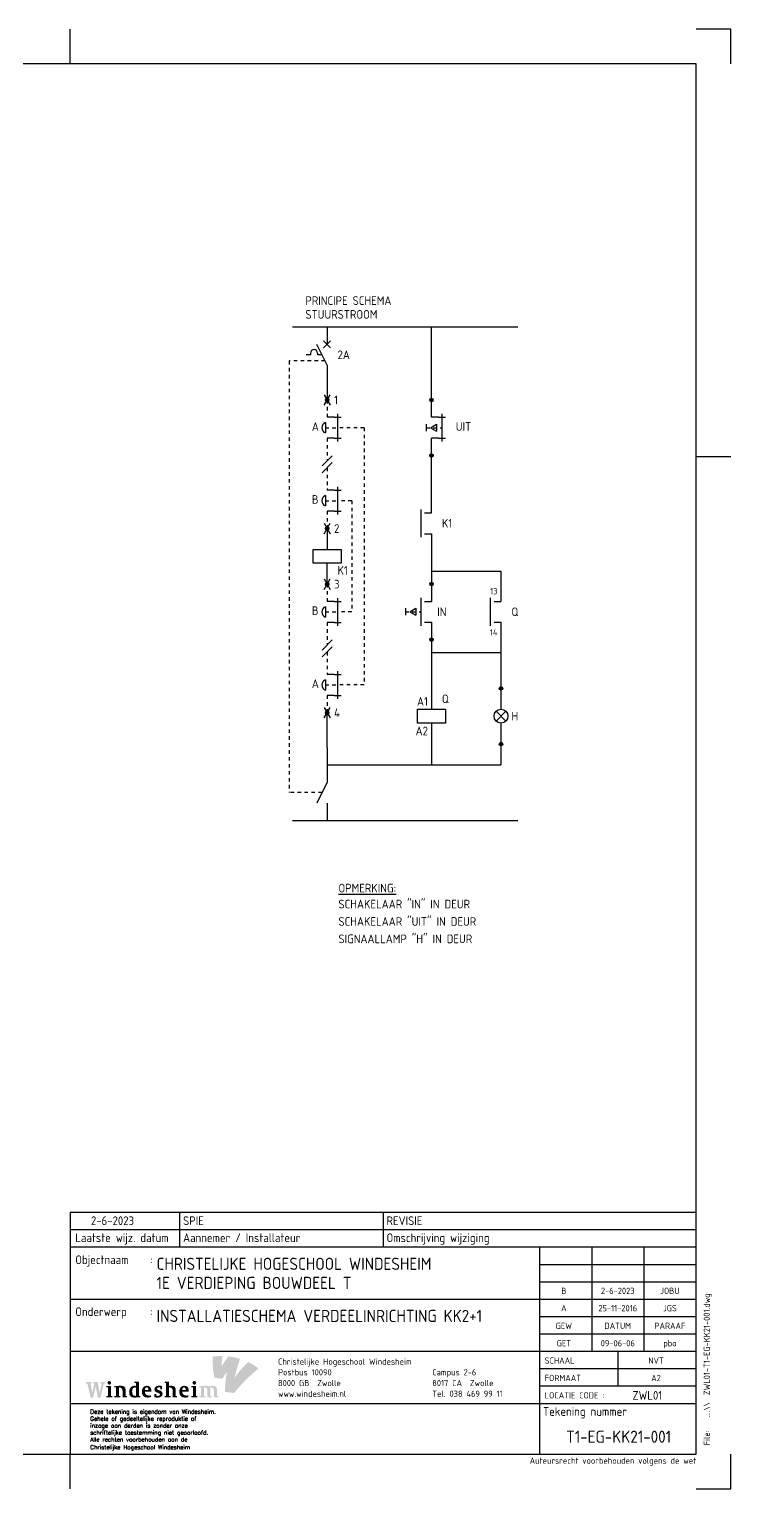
# Model space of a CAD drawing. Header units: millimetres. Extents: x 1 to 595, y -3 to 417.
# Drawn here: x 392.9 to 594.7, y -3 to 417 of the extents above; entities that cross this region are included whole.
import ezdxf
from ezdxf.enums import TextEntityAlignment as Align

# ---------------------------------------------------------------- set-up
doc = ezdxf.new("R2010")
doc.units = ezdxf.units.MM
doc.linetypes.add('STABI11', pattern=[2, 1, -1])
doc.layers.get('0').update_dxf_attribs({"linetype": 'CONTINUOUS'})
for name, color, linetype in [('00att018', 1, 'CONTINUOUS'), ('00att025', 2, 'CONTINUOUS'), ('00att035', 3, 'CONTINUOUS'), ('00att050', 4, 'CONTINUOUS'), ('00kad018', 1, 'CONTINUOUS'), ('00kad025', 2, 'CONTINUOUS'), ('00kad070', 5, 'CONTINUOUS'), ('BL$2----_KADER', 7, 'CONTINUOUS'), ('BL$4----_LOGO', 7, 'CONTINUOUS'), ('BL$4----_STEMPEL', 7, 'CONTINUOUS'), ('EL$1----', 3, 'CONTINUOUS'), ('EL6311--', 3, 'CONTINUOUS'), ('LAAG_1', 160, 'CONTINUOUS')]:
    doc.layers.add(name, color=color, linetype=linetype)
doc.styles.add('BURO-018', font='BUROFONT', dxfattribs={"height": 1.8})
doc.styles.add('BURO-025', font='Iso.shx', dxfattribs={"height": 2.5})
doc.styles.add('EDU', font='ROMANS.SHX', dxfattribs={"height": 2.5})
doc.styles.add('ISO', font='isocp.shx')

# ---------------------------------------------------------------- blocks, each defined once
blk = doc.blocks.new('a2-windesheim-hor')
at = {"layer": '00kad018', "color": 1}
for p, q in [((404, 410), (404, 420)), ((594, 420), (584, 420)), ((594, 410), (594, 420)), ((584, 297), (594, 297)), ((404, 0), (404, 10)), ((594, 0), (594, 10)), ((584, 0), (594, 0))]:
    blk.add_line(p, q, dxfattribs=at)
at = {"layer": '00kad070', "color": 5}
for p, q in [((584, 410), (20, 410)), ((584, 10), (584, 410)), ((20, 10), (584, 10))]:
    blk.add_line(p, q, dxfattribs=at)
at = {"layer": '00att018', "color": 1, "style": 'ISO'}
blk.add_text('Auteursrecht voorbehouden volgens de wet', height=1.8, dxfattribs=at).set_placement((584.08, 7.2), align=Align.RIGHT)
blk = doc.blocks.new('AI9-BLK4')
at = {"layer": 'LAAG_1'}
h = blk.add_hatch(color=40, dxfattribs=at)
edge = h.paths.add_edge_path()
edge.add_spline(control_points=[(7.13, 7.18), (4.76, 4.71), (2.6, 2.64), (-0.67, -2.09), (0, 0.48), (1.33, 5.88), (2.58, 8.98), (0.66, 9.66), (-2.22, 10.26), (-4.13, 10.42), (-5.47, 8.84), (-7.52, 5.49), (-8.07, 4.43), (-8, 6.89), (-7.74, 9.27), (-7.64, 10.61), (-9.57, 10.7), (-11, 10.61), (-13.21, 10.31), (-13.29, 6), (-13.05, 2.03), (-12.01, -2), (-10.76, -2.09), (-7.6, -2.36), (-7.6, -2.36), (-7.12, -1.66), (-6.13, -0.03), (-4.98, 1.41), (-5.44, -0.9), (-5.87, -4.06), (-6.06, -7.16), (-6.12, -8.14), (-6.15, -9.12), (-6.16, -10.06), (-4.67, -10.18), (-0.96, -10.58), (-0.72, -10.61), (-0.72, -10.61), (-0.71, -10.6), (-0.71, -10.6), (-0.7, -10.59), (-0.7, -10.58), (-0.69, -10.58), (0.69, -8.77), (2.26, -6.96), (3.63, -5.5), (4.7, -4.37), (5.74, -3.33), (6.72, -2.37), (9.27, 0.11), (11.5, 2.08), (13.21, 3.49), (11.03, 5.13), (9.48, 6.13), (7.13, 7.18)], knot_values=[0, 0, 0, 0, 1, 1, 1, 2, 2, 2, 3, 3, 3, 4, 4, 4, 5, 5, 5, 6, 6, 6, 7, 7, 7, 8, 8, 8, 9, 9, 9, 10, 10, 10, 11, 11, 11, 12, 12, 12, 13, 13, 13, 14, 14, 14, 15, 15, 15, 16, 16, 16, 17, 17, 17, 18, 18, 18, 18], degree=3, periodic=0)
h = blk.add_hatch(color=154, dxfattribs=at)
edge = h.paths.add_edge_path()
edge.add_spline(control_points=[(-0.71, -10.6), (-0.71, -10.6), (-0.71, -10.6), (-0.71, -10.6), (-0.74, -10.63), (-0.72, -10.62), (-0.71, -10.6)], knot_values=[0, 0, 0, 0, 1, 1, 1, 2, 2, 2, 2], degree=3, periodic=0)
h = blk.add_hatch(color=154, dxfattribs=at)
edge = h.paths.add_edge_path()
edge.add_spline(control_points=[(-0.71, -10.6), (-0.71, -10.6), (-0.7, -10.6), (-0.7, -10.6), (-0.67, -10.57), (-0.69, -10.59), (-0.71, -10.6)], knot_values=[0, 0, 0, 0, 1, 1, 1, 2, 2, 2, 2], degree=3, periodic=0)
blk = doc.blocks.new('AI9-BLK3')
at = {"layer": 'LAAG_1'}
h = blk.add_hatch(color=154, dxfattribs=at)
edge = h.paths.add_edge_path()
edge.add_spline(control_points=[(-27.78, 3.24), (-27.78, 3.24), (-29.75, -4.72), (-29.75, -4.72), (-29.75, -4.72), (-31.22, -4.72), (-31.22, -4.72), (-31.22, -4.72), (-32.46, 1.79), (-32.46, 1.79), (-32.46, 1.79), (-33.95, -4.72), (-33.95, -4.72), (-33.95, -4.72), (-35.41, -4.72), (-35.41, -4.72), (-35.41, -4.72), (-37.24, 3.24), (-37.24, 3.24), (-37.24, 3.24), (-38.03, 3.24), (-38.03, 3.24), (-38.03, 3.24), (-38.03, 4.16), (-38.03, 4.16), (-38.03, 4.16), (-34.81, 4.16), (-34.81, 4.16), (-34.81, 4.16), (-34.81, 3.24), (-34.81, 3.24), (-34.81, 3.24), (-35.38, 3.24), (-35.38, 3.24), (-35.38, 3.24), (-34.43, -2.11), (-34.43, -2.11), (-34.43, -2.11), (-33.18, 3.26), (-33.18, 3.26), (-33.18, 3.26), (-33.73, 3.26), (-33.73, 3.26), (-33.73, 3.26), (-33.73, 4.16), (-33.73, 4.16), (-33.73, 4.16), (-31.32, 4.16), (-31.32, 4.16), (-31.32, 4.16), (-30.15, -2.11), (-30.15, -2.11), (-30.15, -2.11), (-29.03, 3.24), (-29.03, 3.24), (-29.03, 3.24), (-29.84, 3.24), (-29.84, 3.24), (-29.84, 3.24), (-29.84, 4.16), (-29.84, 4.16), (-29.84, 4.16), (-27.18, 4.16), (-27.18, 4.16), (-27.18, 4.16), (-27.18, 3.24), (-27.18, 3.24), (-27.18, 3.24), (-27.78, 3.24), (-27.78, 3.24)], knot_values=[0, 0, 0, 0, 1, 1, 1, 2, 2, 2, 3, 3, 3, 4, 4, 4, 5, 5, 5, 6, 6, 6, 7, 7, 7, 8, 8, 8, 9, 9, 9, 10, 10, 10, 11, 11, 11, 12, 12, 12, 13, 13, 13, 14, 14, 14, 15, 15, 15, 16, 16, 16, 17, 17, 17, 18, 18, 18, 19, 19, 19, 20, 20, 20, 21, 21, 21, 22, 22, 22, 23, 23, 23, 23], degree=3, periodic=0)
h = blk.add_hatch(color=154, dxfattribs=at)
edge = h.paths.add_edge_path()
edge.add_spline(control_points=[(-26.42, -4.7), (-26.42, -4.7), (-26.42, -3.87), (-26.42, -3.87), (-26.42, -3.87), (-25.47, -3.87), (-25.47, -3.87), (-25.47, -3.87), (-25.47, 1.17), (-25.47, 1.17), (-25.47, 1.17), (-26.42, 1.17), (-26.42, 1.17), (-26.42, 1.17), (-26.42, 1.99), (-26.42, 1.99), (-26.42, 1.99), (-23.75, 1.99), (-23.75, 1.99), (-23.75, 1.99), (-23.75, -3.87), (-23.75, -3.87), (-23.75, -3.87), (-22.88, -3.87), (-22.88, -3.87), (-22.88, -3.87), (-22.88, -4.7), (-22.88, -4.7), (-22.88, -4.7), (-26.42, -4.7), (-26.42, -4.7)], knot_values=[0, 0, 0, 0, 1, 1, 1, 2, 2, 2, 3, 3, 3, 4, 4, 4, 5, 5, 5, 6, 6, 6, 7, 7, 7, 8, 8, 8, 9, 9, 9, 10, 10, 10, 10], degree=3, periodic=0)
edge = h.paths.add_edge_path()
edge.add_spline(control_points=[(-24.66, 2.67), (-25.25, 2.67), (-25.71, 3.15), (-25.71, 3.74), (-25.71, 4.33), (-25.25, 4.79), (-24.66, 4.79), (-24.07, 4.79), (-23.58, 4.33), (-23.58, 3.74), (-23.58, 3.15), (-24.07, 2.67), (-24.66, 2.67)], knot_values=[0, 0, 0, 0, 1, 1, 1, 2, 2, 2, 3, 3, 3, 4, 4, 4, 4], degree=3, periodic=0)
h = blk.add_hatch(color=154, dxfattribs=at)
edge = h.paths.add_edge_path()
edge.add_spline(control_points=[(-17.02, -4.7), (-17.02, -4.7), (-17.02, -0.94), (-17.02, -0.94), (-17.02, -0.3), (-17.19, 0.21), (-17.5, 0.52), (-17.87, 0.9), (-18.34, 1.07), (-18.89, 1.07), (-18.95, 1.07), (-19.03, 1.07), (-19.09, 1.06), (-19.09, 1.06), (-19.09, -3.87), (-19.09, -3.87), (-19.09, -3.87), (-18.24, -3.87), (-18.24, -3.87), (-18.24, -3.87), (-18.24, -4.7), (-18.24, -4.7), (-18.24, -4.7), (-21.72, -4.7), (-21.72, -4.7), (-21.72, -4.7), (-21.72, -3.87), (-21.72, -3.87), (-21.72, -3.87), (-20.8, -3.87), (-20.8, -3.87), (-20.8, -3.87), (-20.8, 1.17), (-20.8, 1.17), (-20.8, 1.17), (-21.72, 1.17), (-21.72, 1.17), (-21.72, 1.17), (-21.72, 1.99), (-21.72, 1.99), (-21.72, 1.99), (-19.44, 1.99), (-19.44, 1.99), (-19.15, 1.99), (-18.89, 2.03), (-18.56, 2.03), (-16.96, 2.03), (-16.32, 1.86), (-15.88, 1.41), (-15.46, 1), (-15.3, 0.57), (-15.3, -0.15), (-15.3, -0.15), (-15.3, -3.87), (-15.3, -3.87), (-15.3, -3.87), (-14.5, -3.87), (-14.5, -3.87), (-14.5, -3.87), (-14.5, -4.7), (-14.5, -4.7), (-14.5, -4.7), (-17.02, -4.7), (-17.02, -4.7)], knot_values=[0, 0, 0, 0, 1, 1, 1, 2, 2, 2, 3, 3, 3, 4, 4, 4, 5, 5, 5, 6, 6, 6, 7, 7, 7, 8, 8, 8, 9, 9, 9, 10, 10, 10, 11, 11, 11, 12, 12, 12, 13, 13, 13, 14, 14, 14, 15, 15, 15, 16, 16, 16, 17, 17, 17, 18, 18, 18, 19, 19, 19, 20, 20, 20, 21, 21, 21, 21], degree=3, periodic=0)
h = blk.add_hatch(color=154, dxfattribs=at)
edge = h.paths.add_edge_path(flags=16)
edge.add_spline(control_points=[(-6.76, -4.7), (-6.76, -4.7), (-6.76, -3.87), (-6.76, -3.87), (-6.76, -3.87), (-7.62, -3.87), (-7.62, -3.87), (-7.62, -3.87), (-7.62, 4.46), (-7.62, 4.46), (-7.62, 4.46), (-10.2, 4.46), (-10.2, 4.46), (-10.2, 4.46), (-10.2, 3.64), (-10.2, 3.64), (-10.2, 3.64), (-9.32, 3.64), (-9.32, 3.64), (-9.32, 3.64), (-9.32, 1.95), (-9.32, 1.95), (-9.59, 2), (-9.79, 2.04), (-10.19, 2.04), (-11.95, 2.04), (-13.23, 0.68), (-13.23, -1.45), (-13.23, -3.83), (-12.29, -4.77), (-10.28, -4.77), (-9.86, -4.77), (-9.32, -4.7), (-9.12, -4.7), (-9.12, -4.7), (-6.76, -4.7), (-6.76, -4.7)], knot_values=[0, 0, 0, 0, 1, 1, 1, 2, 2, 2, 3, 3, 3, 4, 4, 4, 5, 5, 5, 6, 6, 6, 7, 7, 7, 8, 8, 8, 9, 9, 9, 10, 10, 10, 11, 11, 11, 12, 12, 12, 12], degree=3, periodic=0)
edge = h.paths.add_edge_path()
edge.add_spline(control_points=[(-9.28, -3.73), (-9.49, -3.76), (-9.62, -3.78), (-9.79, -3.78), (-10.77, -3.78), (-11.52, -3.12), (-11.52, -1.21), (-11.52, 0.4), (-10.88, 1.06), (-10, 1.06), (-9.71, 1.06), (-9.48, 1.02), (-9.28, 0.97), (-9.28, 0.97), (-9.28, -3.73), (-9.28, -3.73)], knot_values=[0, 0, 0, 0, 1, 1, 1, 2, 2, 2, 3, 3, 3, 4, 4, 4, 5, 5, 5, 5], degree=3, periodic=0)
h = blk.add_hatch(color=154, dxfattribs=at)
edge = h.paths.add_edge_path(flags=16)
edge.add_spline(control_points=[(-0.43, -1.4), (-0.43, 1.03), (-1.16, 2.05), (-3.05, 2.05), (-4.8, 2.05), (-5.93, 0.7), (-5.93, -1.35), (-5.93, -3.59), (-4.75, -4.76), (-2.66, -4.76), (-1.92, -4.76), (-1.25, -4.65), (-0.71, -4.43), (-0.71, -4.43), (-0.71, -3.47), (-0.71, -3.47), (-1.15, -3.57), (-1.59, -3.59), (-2.01, -3.59), (-3.43, -3.59), (-4.18, -2.54), (-4.18, -1.4), (-4.18, -1.4), (-0.43, -1.4), (-0.43, -1.4)], knot_values=[0, 0, 0, 0, 1, 1, 1, 2, 2, 2, 3, 3, 3, 4, 4, 4, 5, 5, 5, 6, 6, 6, 7, 7, 7, 8, 8, 8, 8], degree=3, periodic=0)
edge = h.paths.add_edge_path()
edge.add_spline(control_points=[(-2.19, -0.48), (-2.19, -0.48), (-4.21, -0.48), (-4.21, -0.48), (-4.21, 0.48), (-3.76, 1.08), (-3.17, 1.08), (-2.58, 1.08), (-2.19, 0.63), (-2.19, -0.48)], knot_values=[0, 0, 0, 0, 1, 1, 1, 2, 2, 2, 3, 3, 3, 3], degree=3, periodic=0)
h = blk.add_hatch(color=154, dxfattribs=at)
edge = h.paths.add_edge_path()
edge.add_spline(control_points=[(3.18, -4.79), (2.42, -4.79), (1.53, -4.63), (1.31, -4.55), (1.31, -4.55), (1.31, -2.67), (1.31, -2.67), (1.31, -2.67), (2.34, -2.67), (2.34, -2.67), (2.34, -2.67), (2.34, -3.62), (2.34, -3.62), (2.58, -3.7), (2.94, -3.79), (3.32, -3.79), (4.14, -3.79), (4.53, -3.52), (4.53, -3.03), (4.53, -2.53), (4.09, -2.3), (3.53, -2.1), (3.53, -2.1), (2.71, -1.81), (2.71, -1.81), (1.84, -1.5), (1.32, -0.99), (1.32, 0.08), (1.32, 1.19), (2.31, 2.08), (3.93, 2.08), (4.57, 2.08), (5.29, 2), (5.66, 1.88), (5.66, 1.88), (5.66, 0.04), (5.66, 0.04), (5.66, 0.04), (4.69, 0.04), (4.69, 0.04), (4.69, 0.04), (4.69, 1), (4.69, 1), (4.43, 1.07), (4.17, 1.11), (3.89, 1.11), (3.16, 1.11), (2.8, 0.83), (2.8, 0.37), (2.8, -0.04), (3.05, -0.24), (3.64, -0.43), (3.64, -0.43), (4.44, -0.7), (4.44, -0.7), (5.37, -1.01), (6, -1.57), (6, -2.6), (6, -4), (4.84, -4.79), (3.18, -4.79)], knot_values=[0, 0, 0, 0, 1, 1, 1, 2, 2, 2, 3, 3, 3, 4, 4, 4, 5, 5, 5, 6, 6, 6, 7, 7, 7, 8, 8, 8, 9, 9, 9, 10, 10, 10, 11, 11, 11, 12, 12, 12, 13, 13, 13, 14, 14, 14, 15, 15, 15, 16, 16, 16, 17, 17, 17, 18, 18, 18, 19, 19, 19, 20, 20, 20, 20], degree=3, periodic=0)
h = blk.add_hatch(color=154, dxfattribs=at)
edge = h.paths.add_edge_path()
edge.add_spline(control_points=[(11.81, -4.7), (11.81, -4.7), (11.81, -1.02), (11.81, -1.02), (11.81, -0.32), (11.67, 0.19), (11.34, 0.52), (10.95, 0.91), (10.48, 1.07), (9.97, 1.07), (9.88, 1.07), (9.79, 1.06), (9.75, 1.06), (9.75, 1.06), (9.75, -3.87), (9.75, -3.87), (9.75, -3.87), (10.59, -3.87), (10.59, -3.87), (10.59, -3.87), (10.59, -4.7), (10.59, -4.7), (10.59, -4.7), (7.11, -4.7), (7.11, -4.7), (7.11, -4.7), (7.11, -3.87), (7.11, -3.87), (7.11, -3.87), (8.03, -3.87), (8.03, -3.87), (8.03, -3.87), (8.03, 3.64), (8.03, 3.64), (8.03, 3.64), (7.16, 3.64), (7.16, 3.64), (7.16, 3.64), (7.16, 4.46), (7.16, 4.46), (7.16, 4.46), (9.75, 4.46), (9.75, 4.46), (9.75, 4.46), (9.75, 1.99), (9.75, 1.99), (9.93, 2), (10.23, 2.03), (10.54, 2.03), (11.88, 2.03), (12.52, 1.84), (12.96, 1.4), (13.39, 0.97), (13.53, 0.51), (13.53, -0.15), (13.53, -0.15), (13.53, -3.87), (13.53, -3.87), (13.53, -3.87), (14.34, -3.87), (14.34, -3.87), (14.34, -3.87), (14.34, -4.7), (14.34, -4.7), (14.34, -4.7), (11.81, -4.7), (11.81, -4.7)], knot_values=[0, 0, 0, 0, 1, 1, 1, 2, 2, 2, 3, 3, 3, 4, 4, 4, 5, 5, 5, 6, 6, 6, 7, 7, 7, 8, 8, 8, 9, 9, 9, 10, 10, 10, 11, 11, 11, 12, 12, 12, 13, 13, 13, 14, 14, 14, 15, 15, 15, 16, 16, 16, 17, 17, 17, 18, 18, 18, 19, 19, 19, 20, 20, 20, 21, 21, 21, 22, 22, 22, 22], degree=3, periodic=0)
h = blk.add_hatch(color=154, dxfattribs=at)
edge = h.paths.add_edge_path(flags=16)
edge.add_spline(control_points=[(21.09, -1.4), (21.09, 1.03), (20.36, 2.05), (18.47, 2.05), (16.72, 2.05), (15.6, 0.7), (15.6, -1.35), (15.6, -3.59), (16.77, -4.76), (18.87, -4.76), (19.6, -4.76), (20.27, -4.65), (20.81, -4.43), (20.81, -4.43), (20.81, -3.47), (20.81, -3.47), (20.37, -3.57), (19.93, -3.59), (19.52, -3.59), (18.09, -3.59), (17.35, -2.54), (17.35, -1.4), (17.35, -1.4), (21.09, -1.4), (21.09, -1.4)], knot_values=[0, 0, 0, 0, 1, 1, 1, 2, 2, 2, 3, 3, 3, 4, 4, 4, 5, 5, 5, 6, 6, 6, 7, 7, 7, 8, 8, 8, 8], degree=3, periodic=0)
edge = h.paths.add_edge_path()
edge.add_spline(control_points=[(19.33, -0.48), (19.33, -0.48), (17.31, -0.48), (17.31, -0.48), (17.31, 0.48), (17.76, 1.08), (18.35, 1.08), (18.94, 1.08), (19.33, 0.63), (19.33, -0.48)], knot_values=[0, 0, 0, 0, 1, 1, 1, 2, 2, 2, 3, 3, 3, 3], degree=3, periodic=0)
h = blk.add_hatch(color=154, dxfattribs=at)
edge = h.paths.add_edge_path()
edge.add_spline(control_points=[(22.47, -4.7), (22.47, -4.7), (22.47, -3.87), (22.47, -3.87), (22.47, -3.87), (23.42, -3.87), (23.42, -3.87), (23.42, -3.87), (23.42, 1.17), (23.42, 1.17), (23.42, 1.17), (22.47, 1.17), (22.47, 1.17), (22.47, 1.17), (22.47, 1.99), (22.47, 1.99), (22.47, 1.99), (25.13, 1.99), (25.13, 1.99), (25.13, 1.99), (25.13, -3.87), (25.13, -3.87), (25.13, -3.87), (26, -3.87), (26, -3.87), (26, -3.87), (26, -4.7), (26, -4.7), (26, -4.7), (22.47, -4.7), (22.47, -4.7)], knot_values=[0, 0, 0, 0, 1, 1, 1, 2, 2, 2, 3, 3, 3, 4, 4, 4, 5, 5, 5, 6, 6, 6, 7, 7, 7, 8, 8, 8, 9, 9, 9, 10, 10, 10, 10], degree=3, periodic=0)
edge = h.paths.add_edge_path()
edge.add_spline(control_points=[(24.23, 2.67), (23.64, 2.67), (23.18, 3.15), (23.18, 3.74), (23.18, 4.33), (23.64, 4.79), (24.23, 4.79), (24.82, 4.79), (25.31, 4.33), (25.31, 3.74), (25.31, 3.15), (24.82, 2.67), (24.23, 2.67)], knot_values=[0, 0, 0, 0, 1, 1, 1, 2, 2, 2, 3, 3, 3, 4, 4, 4, 4], degree=3, periodic=0)
h = blk.add_hatch(color=154, dxfattribs=at)
edge = h.paths.add_edge_path()
edge.add_spline(control_points=[(35.52, -4.7), (35.52, -4.7), (35.52, -0.89), (35.52, -0.89), (35.52, -0.3), (35.34, 0.21), (35.04, 0.52), (34.66, 0.9), (34.24, 1.07), (33.55, 1.07), (33.41, 1.07), (33.28, 1.05), (33.17, 1.03), (33.4, 0.83), (33.52, 0.35), (33.52, -0.07), (33.52, -0.07), (33.52, -3.87), (33.52, -3.87), (33.52, -3.87), (34.3, -3.87), (34.3, -3.87), (34.3, -3.87), (34.3, -4.7), (34.3, -4.7), (34.3, -4.7), (31.82, -4.7), (31.82, -4.7), (31.82, -4.7), (31.82, -0.89), (31.82, -0.89), (31.82, -0.18), (31.64, 0.24), (31.34, 0.53), (30.95, 0.92), (30.5, 1.07), (30.01, 1.07), (29.96, 1.07), (29.9, 1.06), (29.8, 1.06), (29.8, 1.06), (29.8, -3.87), (29.8, -3.87), (29.8, -3.87), (30.64, -3.87), (30.64, -3.87), (30.64, -3.87), (30.64, -4.7), (30.64, -4.7), (30.64, -4.7), (27.17, -4.7), (27.17, -4.7), (27.17, -4.7), (27.17, -3.87), (27.17, -3.87), (27.17, -3.87), (28.09, -3.87), (28.09, -3.87), (28.09, -3.87), (28.09, 1.17), (28.09, 1.17), (28.09, 1.17), (27.17, 1.17), (27.17, 1.17), (27.17, 1.17), (27.17, 1.99), (27.17, 1.99), (27.17, 1.99), (29.58, 1.99), (29.58, 1.99), (29.86, 1.99), (30.2, 2.03), (30.42, 2.03), (31.35, 2.03), (31.94, 1.93), (32.49, 1.67), (32.96, 1.86), (33.67, 2.01), (34.45, 2.01), (35.63, 2.01), (36.25, 1.82), (36.67, 1.4), (37.08, 0.99), (37.23, 0.53), (37.23, -0.08), (37.23, -0.08), (37.23, -3.87), (37.23, -3.87), (37.23, -3.87), (38.03, -3.87), (38.03, -3.87), (38.03, -3.87), (38.03, -4.7), (38.03, -4.7), (38.03, -4.7), (35.52, -4.7), (35.52, -4.7)], knot_values=[0, 0, 0, 0, 1, 1, 1, 2, 2, 2, 3, 3, 3, 4, 4, 4, 5, 5, 5, 6, 6, 6, 7, 7, 7, 8, 8, 8, 9, 9, 9, 10, 10, 10, 11, 11, 11, 12, 12, 12, 13, 13, 13, 14, 14, 14, 15, 15, 15, 16, 16, 16, 17, 17, 17, 18, 18, 18, 19, 19, 19, 20, 20, 20, 21, 21, 21, 22, 22, 22, 23, 23, 23, 24, 24, 24, 25, 25, 25, 26, 26, 26, 27, 27, 27, 28, 28, 28, 29, 29, 29, 30, 30, 30, 31, 31, 31, 32, 32, 32, 32], degree=3, periodic=0)
blk = doc.blocks.new('AI9-BLK2')
at = {"layer": 'LAAG_1', "color": 7}
for name, p in [('AI9-BLK4', (36.4, 1.35)), ('AI9-BLK3', (-11.59, -7.17))]:
    blk.add_blockref(name, p, dxfattribs=at)
blk = doc.blocks.new('CHW_ONDERHOEK')
at = {"layer": '00kad025', "color": 2}
for p, q in [((-190, 79.5), (-190, 69.5)), ((-10, 79.5), (-190, 79.5)), ((-158.5, 79.5), (-158.5, 69.5)), ((-100, 79.5), (-100, 69.5)), ((-10, 74.5), (-190, 74.5)), ((-40, 69.5), (-40, 39.5)), ((-25, 69.5), (-25, 39.5)), ((-10, 64.5), (-55, 64.5)), ((-10, 59.5), (-55, 59.5)), ((-10, 54.5), (-55, 54.5)), ((-10, 49.5), (-55, 49.5)), ((-32.5, 39.5), (-32.5, 34.5)), ((-32.5, 34.5), (-32.5, 29.5))]:
    blk.add_line(p, q, dxfattribs=at)
at = {"layer": '00kad070', "color": 5}
for p, q in [((-10, 69.5), (-190, 69.5)), ((-190, 69.5), (-190, 10)), ((-55, 69.5), (-55, 10)), ((-55, 54.5), (-190, 54.5)), ((-10, 44.5), (-55, 44.5)), ((-10, 39.5), (-190, 39.5)), ((-10, 34.5), (-55, 34.5)), ((-10, 29.5), (-55, 29.5)), ((-55, 24.5), (-190, 24.5)), ((-10, 24.5), (-55, 24.5))]:
    blk.add_line(p, q, dxfattribs=at)
at = {"layer": 'LAAG_1', "color": 7, "xscale": 0.5, "yscale": 0.5, "zscale": 0.5}
blk.add_blockref('AI9-BLK2', (-160.6, 32.22), dxfattribs=at)
at = {"layer": '00att018', "color": 1, "style": 'ISO'}
for s, p in [('GEW', (-48, 46)), ('DATUM', (-32.5, 46)), ('PARAAF', (-17.5, 46)), ('GET', (-48, 41))]:
    blk.add_text(s, height=1.8, dxfattribs=at).set_placement(p, align=Align.CENTER)
for s, p in [('SCHAAL', (-53.5, 36)), ('FORMAAT', (-53.5, 31))]:
    blk.add_text(s, height=1.8, dxfattribs=at).set_placement(p)
at = {"layer": '00att018', "color": 1, "linetype": 'Continuous', "style": 'EDU'}
for s, p in [('Deze tekening is eigendom van Windesheim.', (-184.2, 21.6)), ('Gehele of gedeeltelijke reproduktie of', (-184.2, 19.6)), ('inzage aan derden is zonder onze', (-184.2, 17.6)), ('schriftelijke toestemming niet geoorloofd.', (-184.2, 15.6)), ('Alle rechten voorbehouden aan de', (-184.2, 13.6)), ('Christelijke Hogeschool Windesheim', (-184.2, 11.38))]:
    blk.add_text(s, height=1.2, dxfattribs=at).set_placement(p)
at = {"layer": '00att018', "color": 1, "style": 'ISO', "width": 0.9}
blk.add_text('....\\\\', height=1.8, rotation=90, dxfattribs=at).set_placement((-6, 20.5))
at = {"layer": '00att018', "color": 1, "style": 'ISO'}
blk.add_text('File:', height=1.8, rotation=90, dxfattribs=at).set_placement((-6, 12.5))
for tag, p in [('WZ_CODED', (-48, 66.07)), ('WZ_DATUMD', (-32.5, 66.07)), ('WZ_WZGOEDD', (-17.5, 66.07)), ('WZ_CODEC', (-48, 61.07)), ('WZ_DATUMC', (-32.5, 61.07)), ('WZ_WZGOEDC', (-17.5, 61.07)), ('WZ_CODEB', (-48, 56.07)), ('WZ_DATUMB', (-32.5, 56.07)), ('WZ_WZGOEDB', (-17.5, 56.07)), ('WZ_CODEA', (-48, 51.07)), ('WZ_DATUMA', (-32.5, 51.07)), ('WZ_WZGOEDA', (-17.5, 51.07)), ('TKDATCREAT', (-32.5, 41)), ('TKINIT', (-17.5, 41)), ('TKSCHAAL', (-21.5, 36)), ('TKFORMAAT', (-21.5, 31))]:
    blk.add_attdef(tag, text='', height=1.8, dxfattribs=at).set_placement(p, align=Align.CENTER)
blk.add_attdef('DWGNAME', (-6, 26.93), '', height=1.8, rotation=90, dxfattribs=at)
at = {"layer": '00att025', "color": 2, "style": 'ISO'}
for s, p in [('Objectnaam', (-188.5, 64.67)), ('Onderwerp', (-188.5, 49.72)), ('Tekening nummer', (-54, 21))]:
    blk.add_text(s, height=2.5, dxfattribs=at).set_placement(p)
at = {"layer": '00att025', "style": 'ISO'}
for p in [(-167.02, 64.67), (-167.02, 49.78)]:
    blk.add_text(':', height=2.5, dxfattribs=at).set_placement(p)
at = {"layer": '00att025', "color": 1, "style": 'ISO'}
blk.add_text('LOCATIE CODE :', height=1.8, dxfattribs=at).set_placement((-53.5, 26))
at = {"layer": '00att025', "color": 2, "style": 'ISO'}
for tag, p in [('WZ_DATUM', (-184, 75.9)), ('WZ_AANNEMER_INSTALATEUR', (-157.5, 75.9)), ('WZ_OMSCHR', (-99, 75.9))]:
    blk.add_attdef(tag, p, '', height=2.5, dxfattribs=at)
at = {"layer": '00att025', "color": 3, "style": 'ISO'}
blk.add_attdef('TKVRIJ2', text='', height=2.5, dxfattribs=at).set_placement((-24, 25.62), align=Align.CENTER)
at = {"layer": '00att035', "color": 3, "style": 'ISO'}
for s, p in [('Laatste wijz. datum', (-188.5, 71)), ('Aannemer / Installateur', (-157.5, 71)), ('Omschrijving wijziging', (-99, 71))]:
    blk.add_text(s, height=2.5, dxfattribs=at).set_placement(p)
for tag, p in [('PROMSCHR', (-165.14, 63)), ('TK1OMSCHR', (-165.14, 57.5)), ('TK2OMSCHR', (-165.14, 48)), ('TKVRIJ1', (-165.14, 42.5))]:
    blk.add_attdef(tag, p, '', height=3.5, dxfattribs=at)
at = {"layer": '00att050', "color": 4, "style": 'ISO'}
blk.add_attdef('TKFASE', text='', height=5, dxfattribs=at).set_placement((-14.5, 82), align=Align.RIGHT)
blk.add_attdef('TKTEKNR', text='', height=3.5, dxfattribs=at).set_placement((-32.25, 13.23), align=Align.CENTER)
at = {"layer": 'BL$4----_LOGO', "color": 1, "style": 'ISO'}
for s, p in [('Christelijke Hogeschool Windesheim', (-130.19, 35.71)), ('Postbus 10090', (-130.19, 32.63)), ('Campus 2-6', (-85.85, 32.63)), ('8000 GB  Zwolle', (-130.19, 29.54)), ('8017 CA  Zwolle', (-85.85, 29.54)), ('www.windesheim.nl', (-130.19, 26.45)), ('Tel. 038 469 99 11', (-85.85, 26.45))]:
    blk.add_text(s, height=1.8, dxfattribs=at).set_placement(p)
blk = doc.blocks.new('070201')
at = {"color": 0, "linetype": 'Continuous'}
blk.add_line((0, -6), (-3, 0), dxfattribs=at)
at = {"color": 0, "linetype": 'Continuous', "style": 'BURO-018'}
blk.add_attdef('E_ASK1', text='', height=1.8, dxfattribs=at).set_placement((-1, 1), align=Align.RIGHT)
at = {"color": 0, "linetype": 'Continuous', "style": 'BURO-018', "flags": 1}
for tag, p in [('E_ID', (0, 0)), ('E_MATCODE', (0, -5))]:
    blk.add_attdef(tag, p, '', height=1.8, dxfattribs=at)
at = {"color": 0, "linetype": 'Continuous', "style": 'BURO-018'}
blk.add_attdef('E_KODE', text='', height=1.8, dxfattribs=at).set_placement((3, -3), align=Align.MIDDLE_LEFT)
blk.add_attdef('E_ASK2', text='', height=1.8, dxfattribs=at).set_placement((-1, -7), align=Align.TOP_RIGHT)
blk = doc.blocks.new('0702A1')
at = {"color": 0, "linetype": 'Continuous'}
for p, q in [((-3, -7), (-3, 1)), ((-2, 0), (0, 0)), ((-2, -6), (0, -6))]:
    blk.add_line(p, q, dxfattribs=at)
at = {"color": 0, "linetype": 'Continuous', "style": 'BURO-018'}
blk.add_attdef('E_ASK1', text='', height=1.8, dxfattribs=at).set_placement((-1, 1), align=Align.RIGHT)
at = {"color": 0, "linetype": 'Continuous', "style": 'BURO-018', "flags": 1}
for tag, p in [('E_ID', (0, 0)), ('E_MATCODE', (0, -5))]:
    blk.add_attdef(tag, p, '', height=1.8, dxfattribs=at)
at = {"color": 0, "linetype": 'Continuous', "style": 'BURO-018'}
blk.add_attdef('E_KODE', text='', height=1.8, dxfattribs=at).set_placement((3, -3), align=Align.MIDDLE_LEFT)
blk.add_attdef('E_ASK2', text='', height=1.8, dxfattribs=at).set_placement((-1, -7), align=Align.TOP_RIGHT)
blk = doc.blocks.new('081001')
at = {"color": 0, "linetype": 'Continuous'}
for p, q in [((-1.41, 1.41), (1.41, -1.41)), ((1.41, 1.41), (-1.41, -1.41))]:
    blk.add_line(p, q, dxfattribs=at)
blk.add_circle((0, 0), 2, dxfattribs=at)
at = {"color": 0, "linetype": 'Continuous', "style": 'BURO-018'}
blk.add_attdef('E_ASK1', text='', height=1.8, dxfattribs=at).set_placement((-1, 4), align=Align.RIGHT)
at = {"color": 0, "linetype": 'Continuous', "style": 'BURO-018', "flags": 1}
for tag, p in [('E_ID', (0, 0)), ('E_MATCODE', (0, -3))]:
    blk.add_attdef(tag, p, '', height=1.8, dxfattribs=at)
at = {"color": 0, "linetype": 'Continuous', "style": 'BURO-018'}
blk.add_attdef('E_KODE', text='', height=1.8, dxfattribs=at).set_placement((3, 0), align=Align.MIDDLE_LEFT)
blk.add_attdef('E_ASK2', text='', height=1.8, dxfattribs=at).set_placement((-1, -4), align=Align.TOP_RIGHT)
blk = doc.blocks.new('021308')
at = {"color": 0, "linetype": 'Continuous'}
blk.add_line((-3.5, 1.5), (-3.5, -1.5), dxfattribs=at)
at = {"color": 0, "linetype": 'STABI11'}
blk.add_line((-3.5, 0), (0, 0), dxfattribs=at)
at = {"color": 0, "linetype": 'Continuous'}
blk.add_arc((-2.875, 0), 1.625, 112.61986, 247.38014, dxfattribs=at)
blk = doc.blocks.new('0302A1')
at = {"color": 0, "linetype": 'Continuous'}
blk.add_line((-0.87, -1.5), (0.87, 1.5), dxfattribs=at)
at = {"color": 0, "const_width": 0.5}
blk.add_lwpolyline([(-0.25, 0, 1), (0.25, 0, 1)], format="xyb", close=True, dxfattribs=at)
at = {"color": 0, "linetype": 'Continuous'}
blk.add_circle((0, 0), 0.5, dxfattribs=at)
at = {"color": 0, "linetype": 'Continuous', "style": 'BURO-018', "flags": 1}
for tag, p in [('E_ID', (0, 0)), ('E_MATCODE', (0, -5))]:
    blk.add_attdef(tag, p, '', height=1.8, dxfattribs=at)
at = {"color": 0, "linetype": 'Continuous', "style": 'BURO-018'}
blk.add_attdef('E_KODE', text='', height=1.8, dxfattribs=at).set_placement((2, 0), align=Align.MIDDLE_LEFT)
blk = doc.blocks.new('0715A1')
at = {"color": 0, "linetype": 'Continuous'}
for p, q in [((-4, -2), (-4, 2)), ((-4, 2), (4, 2)), ((4, 2), (4, -2)), ((4, -2), (-4, -2))]:
    blk.add_line(p, q, dxfattribs=at)
at = {"color": 0, "linetype": 'Continuous', "style": 'BURO-018'}
blk.add_attdef('E_ASK1', text='', height=1.8, dxfattribs=at).set_placement((-1, 3), align=Align.RIGHT)
blk.add_attdef('E_KODE', text='', height=1.8, dxfattribs=at).set_placement((3, 5), align=Align.MIDDLE_LEFT)
at = {"color": 0, "linetype": 'Continuous', "style": 'BURO-018', "flags": 1}
for tag, p in [('E_ID', (0, 0)), ('E_MATCODE', (0, -3))]:
    blk.add_attdef(tag, p, '', height=1.8, dxfattribs=at)
at = {"color": 0, "linetype": 'Continuous', "style": 'BURO-018'}
blk.add_attdef('E_ASK2', text='', height=1.8, dxfattribs=at).set_placement((-1, -3), align=Align.TOP_RIGHT)
blk = doc.blocks.new('030201')
at = {"color": 0, "const_width": 0.5}
blk.add_lwpolyline([(-0.25, 0, 1), (0.25, 0, 1)], format="xyb", close=True, dxfattribs=at)
at = {"color": 0, "linetype": 'Continuous'}
blk.add_circle((0, 0), 0.5, dxfattribs=at)
at = {"color": 0, "linetype": 'Continuous', "style": 'BURO-018', "flags": 1}
for tag, p in [('E_ID', (0, 0)), ('E_MATCODE', (0, -5))]:
    blk.add_attdef(tag, p, '', height=1.8, dxfattribs=at)
at = {"color": 0, "linetype": 'Continuous', "style": 'BURO-018'}
blk.add_attdef('E_KODE', text='', height=1.8, dxfattribs=at).set_placement((2, 0), align=Align.MIDDLE_LEFT)
blk = doc.blocks.new('0213A1')
at = {"color": 0, "linetype": 'Continuous'}
for p, q in [((-4.5, 1), (-4.5, -1)), ((-3.23, 0), (-1.5, 1)), ((-3.23, 0), (-1.5, -1)), ((-1.5, 1), (-1.5, -1))]:
    blk.add_line(p, q, dxfattribs=at)
at = {"color": 0, "linetype": 'STABI11'}
blk.add_line((-4.5, 0), (0, 0), dxfattribs=at)
blk = doc.blocks.new('0713A1')
at = {"color": 0, "linetype": 'Continuous'}
for p, q in [((0, -6), (-3, 0)), ((-1, -1), (1, 1)), ((-1, 1), (1, -1)), ((-4.75, -3), (-6, -3)), ((-4.75, -2.5), (-4.75, -3)), ((-2.75, -2.5), (-2.75, -3)), ((-1.5, -3), (-2.75, -3))]:
    blk.add_line(p, q, dxfattribs=at)
blk.add_arc((-3.75, -2.5), 1, 0, 180, dxfattribs=at)
at = {"color": 0, "linetype": 'Continuous', "style": 'BURO-018'}
blk.add_attdef('E_ASK1', text='', height=1.8, dxfattribs=at).set_placement((-1, 1), align=Align.RIGHT)
at = {"color": 0, "linetype": 'Continuous', "style": 'BURO-018', "flags": 1}
for tag, p in [('E_ID', (0, 0)), ('E_MATCODE', (0, -5))]:
    blk.add_attdef(tag, p, '', height=1.8, dxfattribs=at)
at = {"color": 0, "linetype": 'Continuous', "style": 'BURO-018'}
blk.add_attdef('E_KODE', text='', height=1.8, dxfattribs=at).set_placement((3, -3), align=Align.MIDDLE_LEFT)
blk.add_attdef('E_ASK2', text='', height=1.8, dxfattribs=at).set_placement((-1, -7), align=Align.TOP_RIGHT)

msp = doc.modelspace()

# ---------------------------------------------------------------- linework, layer by layer
at = {"layer": 'EL$1----'}
for p, q in [((468.58, 331.3), (533.42, 331.3)), ((478.58, 331.3), (478.58, 326.3)), ((508.58, 305.3), (508.58, 331.3)), ((478.58, 320.3), (478.58, 310.3)), ((480.58, 305.3), (482.58, 305.3)), ((510.58, 305.3), (512.58, 305.3)), ((480.58, 299.3), (482.58, 299.3)), ((508.58, 277.82), (508.58, 299.3)), ((510.58, 299.3), (512.58, 299.3)), ((477.13, 291.34), (480.04, 294.26)), ((477.13, 289.34), (480.04, 292.26)), ((480.58, 284.3), (482.58, 284.3)), ((480.58, 278.3), (482.58, 278.3)), ((478.58, 273.3), (478.58, 267.3)), ((508.58, 271.82), (508.58, 252.34)), ((478.58, 257.3), (478.58, 263.3)), ((508.58, 261.08), (528.58, 261.08)), ((528.58, 261.08), (528.58, 252.34)), ((480.58, 252.3), (482.58, 252.3)), ((480.58, 246.3), (482.58, 246.3)), ((508.58, 246.34), (508.58, 221.3)), ((528.58, 246.34), (528.58, 221.3)), ((477.13, 238.34), (480.04, 241.26)), ((477.13, 236.34), (480.04, 239.26)), ((508.58, 237.6), (528.58, 237.6)), ((480.58, 231.3), (482.58, 231.3)), ((480.58, 225.3), (482.58, 225.3)), ((478.58, 210.3), (478.58, 220.3)), ((508.58, 217.3), (508.58, 205.3)), ((478.58, 210.3), (478.58, 200.3)), ((478.58, 205.3), (528.58, 205.3)), ((478.58, 194.3), (478.58, 189.3)), ((468.58, 189.3), (533.42, 189.3))]:
    msp.add_line(p, q, dxfattribs=at)
at = {"layer": 'EL$1----', "color": 1, "linetype": 'STABI11'}
for p, q in [((467.66, 321.51), (467.66, 197.3)), ((477.98, 321.51), (467.66, 321.51)), ((489.22, 302.3), (481.58, 302.3)), ((489.22, 302.3), (489.22, 228.3)), ((485.68, 281.3), (481.58, 281.3)), ((485.68, 281.3), (485.68, 249.3)), ((485.68, 249.3), (481.58, 249.3)), ((489.22, 228.3), (481.58, 228.3)), ((477.08, 197.3), (467.66, 197.3))]:
    msp.add_line(p, q, dxfattribs=at)
at = {"layer": 'EL$1----', "linetype": 'STABI11'}
for p, q in [((478.58, 310.3), (478.58, 305.3)), ((478.58, 299.3), (478.58, 292.8)), ((478.58, 290.8), (478.58, 284.3)), ((478.58, 278.3), (478.58, 273.3)), ((478.58, 257.3), (478.58, 252.3)), ((478.58, 246.3), (478.58, 239.8)), ((478.58, 237.8), (478.58, 231.3)), ((478.58, 225.3), (478.58, 220.3))]:
    msp.add_line(p, q, dxfattribs=at)
at = {"layer": 'EL6311--'}
msp.add_line((528.58, 217.3), (528.58, 205.3), dxfattribs=at)

# ---------------------------------------------------------------- block references
at = {"layer": 'BL$2----_KADER'}
msp.add_blockref('a2-windesheim-hor', (0.66, -3.02), dxfattribs=at)
at = {"layer": 'BL$4----_STEMPEL'}
ref = msp.add_blockref('CHW_ONDERHOEK', (594.66, -3.02), dxfattribs=at)
ref.add_attrib('TKTEKNR', 'T1-EG-KK21-001', dxfattribs={"layer": '00att050', "color": 4, "height": 3.5, "style": 'ISO'}).set_placement((562.41, 10.22), align=Align.CENTER)
ref.add_attrib('WZ_CODEA', 'A', dxfattribs={"layer": '00att018', "color": 1, "height": 1.8, "style": 'ISO'}).set_placement((546.66, 48.05), align=Align.CENTER)
ref.add_attrib('WZ_DATUMA', '25-11-2016', dxfattribs={"layer": '00att018', "color": 1, "height": 1.8, "style": 'ISO'}).set_placement((562.16, 48.05), align=Align.CENTER)
ref.add_attrib('WZ_WZGOEDA', 'JGS', dxfattribs={"layer": '00att018', "color": 1, "height": 1.8, "style": 'ISO'}).set_placement((577.16, 48.05), align=Align.CENTER)
ref.add_attrib('WZ_CODEB', 'B', dxfattribs={"layer": '00att018', "color": 1, "height": 1.8, "style": 'ISO'}).set_placement((546.66, 53.05), align=Align.CENTER)
ref.add_attrib('WZ_DATUMB', '2-6-2023', dxfattribs={"layer": '00att018', "color": 1, "height": 1.8, "style": 'ISO'}).set_placement((562.16, 53.05), align=Align.CENTER)
ref.add_attrib('WZ_WZGOEDB', 'JOBU', dxfattribs={"layer": '00att018', "color": 1, "height": 1.8, "style": 'ISO'}).set_placement((577.16, 53.05), align=Align.CENTER)
ref.add_attrib('TKDATCREAT', '09-06-06', dxfattribs={"layer": '00att018', "color": 1, "height": 1.8, "style": 'ISO'}).set_placement((562.16, 37.98), align=Align.CENTER)
ref.add_attrib('TKINIT', 'pbo', dxfattribs={"layer": '00att018', "color": 1, "height": 1.8, "style": 'ISO'}).set_placement((577.16, 37.98), align=Align.CENTER)
ref.add_attrib('TKSCHAAL', 'NVT', dxfattribs={"layer": '00att018', "color": 1, "height": 1.8, "style": 'ISO'}).set_placement((573.16, 32.98), align=Align.CENTER)
ref.add_attrib('TKFORMAAT', 'A2', dxfattribs={"layer": '00att018', "color": 1, "height": 1.8, "style": 'ISO'}).set_placement((573.16, 27.98), align=Align.CENTER)
ref.add_attrib('TKVRIJ2', 'ZWL01', dxfattribs={"layer": '00att025', "color": 3, "height": 2.5, "style": 'ISO'}).set_placement((570.66, 22.61), align=Align.CENTER)
ref.add_attrib('PROMSCHR', 'CHRISTELIJKE HOGESCHOOL WINDESHEIM', (429.53, 59.98), dxfattribs={"layer": '00att035', "color": 3, "height": 3.5, "style": 'ISO'})
ref.add_attrib('TK2OMSCHR', 'INSTALLATIESCHEMA VERDEELINRICHTING KK2+1', (429.53, 44.98), dxfattribs={"layer": '00att035', "color": 3, "height": 3.5, "style": 'ISO'})
ref.add_attrib('TKFILE', 'ZWL01-T1-EG-KK21-001.dwg', (588.66, 23.91), dxfattribs={"layer": '00att018', "color": 1, "height": 1.8, "rotation": 90, "style": 'ISO'})
ref.add_attrib('TK1OMSCHR', '1E VERDIEPING BOUWDEEL T', (429.53, 54.48), dxfattribs={"layer": '00att035', "color": 3, "height": 3.5, "style": 'ISO'})
ref.add_attrib('WZ_DATUM', '2-6-2023', (410.66, 72.88), dxfattribs={"layer": '00att025', "color": 2, "height": 2.5, "style": 'ISO'})
ref.add_attrib('WZ_AANNEMER_INSTALATEUR', 'SPIE', (437.16, 72.88), dxfattribs={"layer": '00att025', "color": 2, "height": 2.5, "style": 'ISO'})
ref.add_attrib('WZ_OMSCHR', 'REVISIE', (495.66, 72.88), dxfattribs={"layer": '00att025', "color": 2, "height": 2.5, "style": 'ISO'})
at = {"layer": 'EL$1----'}
ref = msp.add_blockref('0713A1', (478.58, 326.3), dxfattribs=at)
ref.add_attrib('E_KODE', '2A', dxfattribs={"layer": '0', "color": 1, "linetype": 'Continuous', "height": 2.5, "style": 'BURO-025'}).set_placement((481.58, 323.3), align=Align.MIDDLE_LEFT)
ref = msp.add_blockref('0302A1', (478.58, 310.3), dxfattribs=dict(at, xscale=-1, rotation=180))
ref.add_attrib('E_KODE', '1', dxfattribs={"layer": '0', "color": 1, "linetype": 'Continuous', "height": 2.5, "style": 'BURO-025'}).set_placement((480.58, 310.3), align=Align.MIDDLE_LEFT)
for name, p in [('0302A1', (478.58, 310.3)), ('030201', (508.58, 310.3)), ('021308', (481.58, 302.3)), ('0213A1', (511.58, 302.3)), ('030201', (508.58, 294.3)), ('021308', (481.58, 281.3)), ('0302A1', (478.58, 257.3)), ('030201', (508.58, 257.34)), ('021308', (481.58, 249.3)), ('0213A1', (505.58, 249.34)), ('030201', (508.58, 241.34)), ('021308', (481.58, 228.3)), ('030201', (528.58, 227.3)), ('030201', (528.58, 211.3))]:
    msp.add_blockref(name, p, dxfattribs=at)
ref = msp.add_blockref('0702A1', (478.58, 299.3), dxfattribs=dict(at, rotation=180))
ref.add_attrib('E_KODE', 'A', dxfattribs={"layer": '0', "color": 1, "linetype": 'Continuous', "height": 2.5, "style": 'BURO-025'}).set_placement((474.19, 302.66), align=Align.MIDDLE_LEFT)
ref = msp.add_blockref('0702A1', (508.58, 299.3), dxfattribs=dict(at, rotation=180))
ref.add_attrib('E_KODE', 'UIT', dxfattribs={"layer": '0', "color": 1, "linetype": 'Continuous', "height": 2.5, "style": 'BURO-025'}).set_placement((515.59, 302.66), align=Align.MIDDLE_LEFT)
ref = msp.add_blockref('0702A1', (478.58, 278.3), dxfattribs=dict(at, rotation=180))
ref.add_attrib('E_KODE', 'B', dxfattribs={"layer": '0', "color": 1, "linetype": 'Continuous', "height": 2.5, "style": 'BURO-025'}).set_placement((474.19, 281.66), align=Align.MIDDLE_LEFT)
ref = msp.add_blockref('0702A1', (508.58, 277.82), dxfattribs=at)
ref.add_attrib('E_KODE', 'K1', dxfattribs={"layer": '0', "color": 1, "linetype": 'Continuous', "height": 2.5, "style": 'BURO-025'}).set_placement((511.58, 274.82), align=Align.MIDDLE_LEFT)
ref = msp.add_blockref('0302A1', (478.58, 273.3), dxfattribs=at)
ref.add_attrib('E_KODE', '2', dxfattribs={"layer": '0', "color": 1, "linetype": 'Continuous', "height": 2.5, "style": 'BURO-025'}).set_placement((480.58, 273.3), align=Align.MIDDLE_LEFT)
at = {"layer": 'EL$1----', "xscale": -1, "rotation": 180}
for name, p in [('0302A1', (478.58, 273.3)), ('0302A1', (478.58, 220.3)), ('070201', (478.58, 194.3))]:
    msp.add_blockref(name, p, dxfattribs=at)
at = {"layer": 'EL$1----'}
ref = msp.add_blockref('0715A1', (478.58, 265.3), dxfattribs=at)
ref.add_attrib('E_KODE', 'K1', dxfattribs={"layer": '0', "color": 1, "linetype": 'Continuous', "height": 2.5, "style": 'BURO-025'}).set_placement((481.58, 261.26), align=Align.MIDDLE_LEFT)
ref = msp.add_blockref('0302A1', (478.58, 257.3), dxfattribs=dict(at, xscale=-1, rotation=180))
ref.add_attrib('E_KODE', '3', dxfattribs={"layer": '0', "color": 1, "linetype": 'Continuous', "height": 2.5, "style": 'BURO-025'}).set_placement((480.58, 257.3), align=Align.MIDDLE_LEFT)
ref = msp.add_blockref('0702A1', (478.58, 246.3), dxfattribs=dict(at, rotation=180))
ref.add_attrib('E_KODE', 'B', dxfattribs={"layer": '0', "color": 1, "linetype": 'Continuous', "height": 2.5, "style": 'BURO-025'}).set_placement((474.19, 249.66), align=Align.MIDDLE_LEFT)
ref = msp.add_blockref('0702A1', (508.58, 252.34), dxfattribs=at)
ref.add_attrib('E_KODE', 'IN', dxfattribs={"layer": '0', "color": 1, "linetype": 'Continuous', "height": 2.5, "style": 'BURO-025'}).set_placement((510.24, 249.34), align=Align.MIDDLE_LEFT)
ref = msp.add_blockref('0702A1', (528.58, 252.34), dxfattribs=at)
ref.add_attrib('E_KODE', 'Q', dxfattribs={"layer": '0', "color": 1, "linetype": 'Continuous', "height": 2.5, "style": 'BURO-025'}).set_placement((531.58, 249.34), align=Align.MIDDLE_LEFT)
ref.add_attrib('E_ASK1', '13', dxfattribs={"layer": '0', "color": 1, "linetype": 'Continuous', "height": 1.8, "style": 'BURO-025'}).set_placement((527.58, 254.37), align=Align.RIGHT)
ref.add_attrib('E_ASK2', '14', dxfattribs={"layer": '0', "color": 1, "linetype": 'Continuous', "height": 1.8, "style": 'BURO-025'}).set_placement((527.58, 244.34), align=Align.TOP_RIGHT)
ref = msp.add_blockref('0702A1', (478.58, 225.3), dxfattribs=dict(at, rotation=180))
ref.add_attrib('E_KODE', 'A', dxfattribs={"layer": '0', "color": 1, "linetype": 'Continuous', "height": 2.5, "style": 'BURO-025'}).set_placement((474.19, 228.66), align=Align.MIDDLE_LEFT)
ref = msp.add_blockref('0715A1', (508.58, 219.3), dxfattribs=at)
ref.add_attrib('E_KODE', 'Q', dxfattribs={"layer": '0', "color": 1, "linetype": 'Continuous', "height": 2.5, "style": 'BURO-025'}).set_placement((511.58, 224.3), align=Align.MIDDLE_LEFT)
ref.add_attrib('E_ASK1', 'A1', dxfattribs={"layer": '0', "color": 1, "linetype": 'Continuous', "height": 2.5, "style": 'BURO-025'}).set_placement((507.58, 222.3), align=Align.RIGHT)
ref.add_attrib('E_ASK2', 'A2', dxfattribs={"layer": '0', "color": 1, "linetype": 'Continuous', "height": 2.5, "style": 'BURO-025'}).set_placement((507.58, 216.3), align=Align.TOP_RIGHT)
ref = msp.add_blockref('0302A1', (478.58, 220.3), dxfattribs=at)
ref.add_attrib('E_KODE', '4', dxfattribs={"layer": '0', "color": 1, "linetype": 'Continuous', "height": 2.5, "style": 'BURO-025'}).set_placement((480.58, 220.3), align=Align.MIDDLE_LEFT)
ref = msp.add_blockref('081001', (528.58, 219.3), dxfattribs=at)
ref.add_attrib('E_KODE', 'H', dxfattribs={"color": 1, "linetype": 'Continuous', "height": 2.5, "style": 'BURO-025'}).set_placement((531.58, 219.3), align=Align.MIDDLE_LEFT)

# ---------------------------------------------------------------- texts
at = {"layer": 'EL$1----', "color": 1, "style": 'BURO-025'}
for s, p in [('STUURSTROOM', (472.33, 333.67)), ('PRINCIPE SCHEMA', (472.33, 337.63)), ('%%UOPMERKING:', (481.84, 168.58)), ('SCHAKELAAR "IN" IN DEUR', (481.84, 163.98)), ('SCHAKELAAR "UIT" IN DEUR', (481.84, 158.98)), ('SIGNAALLAMP "H" IN DEUR', (481.84, 153.98))]:
    msp.add_text(s, height=2.5, dxfattribs=at).set_placement(p)

doc.saveas('drawing.dxf')
